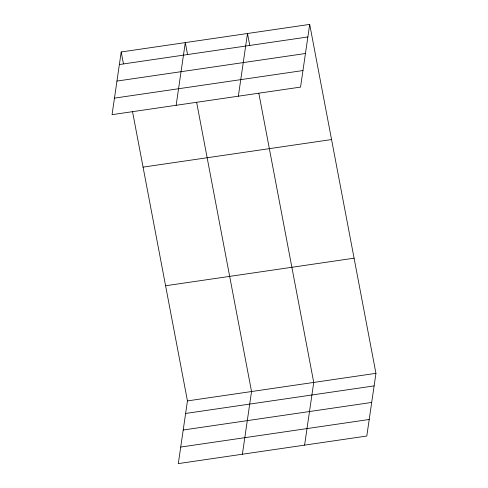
<?xml version="1.0" encoding="UTF-8"?>
<svg xmlns="http://www.w3.org/2000/svg" width="488" height="488" viewBox="0 0 488 488"><rect width="100%" height="100%" fill="white"/><g stroke="black" fill="none" stroke-linecap="round" stroke-linejoin="round"><path stroke-width="0.73" d="M121.201 51.972L112.057 114.662L300.547 87.096L309.697 24.4L121.201 51.972L123.47 63.934M176.144 105.292L185.287 42.596L187.563 54.558M132.559 111.789L187.453 400.904L178.303 463.6L366.799 436.028L375.943 373.338L309.697 24.4M238.345 96.191L247.489 33.495L249.764 45.463M242.396 454.224L251.54 391.535L196.646 102.413M304.597 445.129L313.741 382.433L258.847 93.318M119.371 64.526L307.861 36.954M116.955 81.069L305.451 53.503M114.466 98.118L302.963 70.547M143.063 167.122L331.559 139.55M165.591 285.755L354.081 258.189M187.453 400.904L375.943 373.338M185.623 413.458L374.113 385.892M183.207 430.007L371.697 402.435M180.719 447.057L369.215 419.485"/></g></svg>
